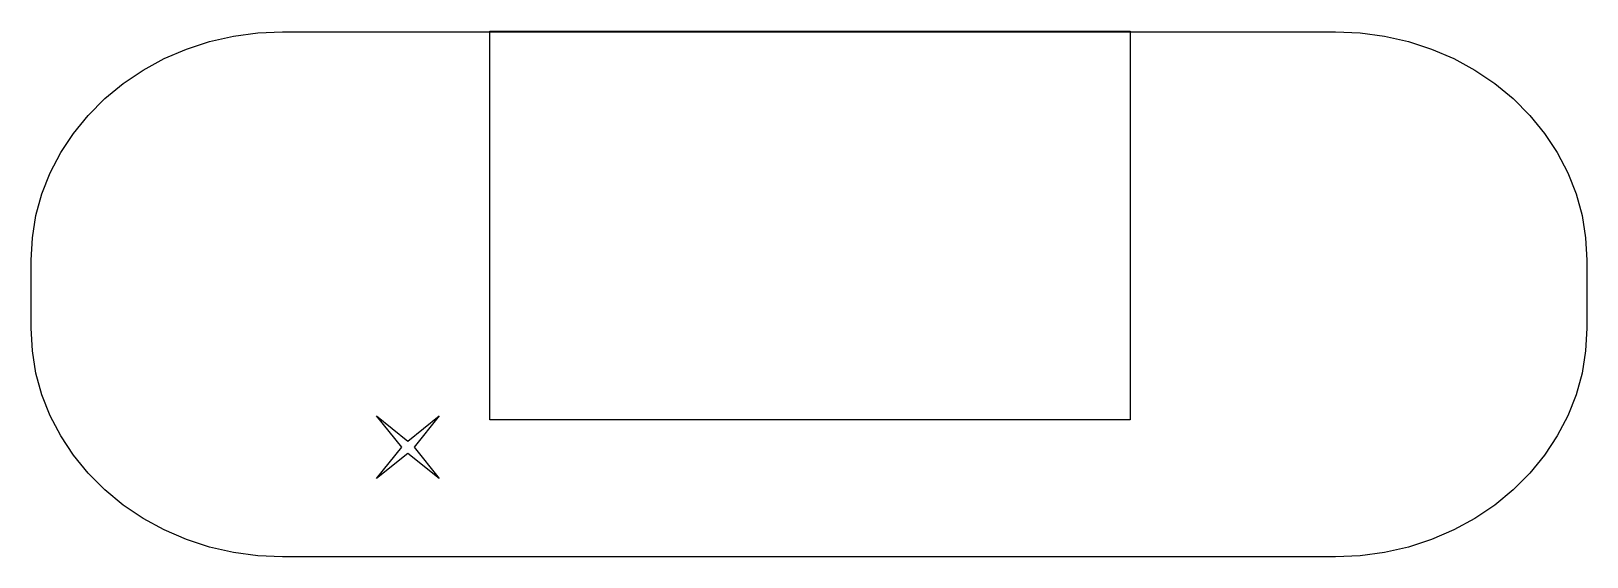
# Model space of a CAD drawing. Header units: millimetres. Extents: x -4 to 132, y 23 to 69.
import ezdxf

# ---------------------------------------------------------------- set-up
doc = ezdxf.new("R2010")
doc.units = ezdxf.units.MM
doc.layers.add('Guides', color=7, linetype='CONTINUOUS')

msp = doc.modelspace()

# ---------------------------------------------------------------- linework, layer by layer
at = {"layer": 'Guides', "color": 3}
for points in [[(17.89036, 68.996184), (109.96603, 68.996184), (112.14046, 68.898317), (114.278059, 68.608339), (116.364403, 68.131681), (118.385066, 67.473775), (120.32562, 66.640054), (122.171641, 65.635949), (123.908703, 64.466894), (125.522379, 63.13832), (126.983811, 61.671341), (128.269772, 60.092194), (129.374286, 58.413993), (130.29138, 56.649853), (131.015076, 54.812887), (131.5394, 52.916211), (131.858377, 50.972938), (131.96603, 48.996184), (131.96603, 43.050837), (131.858377, 41.074083), (131.5394, 39.13081), (131.015076, 37.234134), (130.29138, 35.397168), (129.374286, 33.633028), (128.269772, 31.954827), (126.983811, 30.37568), (125.522379, 28.908701), (123.908703, 27.580127), (122.171641, 26.411072), (120.32562, 25.406968), (118.385066, 24.573246), (116.364403, 23.915341), (114.278059, 23.438682), (112.14046, 23.148704), (109.96603, 23.050837), (17.89036, 23.050837), (15.71593, 23.148704), (13.578331, 23.438682), (11.491987, 23.915341), (9.471324, 24.573246), (7.53077, 25.406968), (5.684749, 26.411072), (3.947687, 27.580127), (2.334011, 28.908701), (0.872579, 30.37568), (-0.413382, 31.954827), (-1.517896, 33.633028), (-2.43499, 35.397168), (-3.158686, 37.234134), (-3.68301, 39.13081), (-4.001987, 41.074083), (-4.10964, 43.050837), (-4.10964, 48.996184), (-4.001987, 50.972938), (-3.68301, 52.916211), (-3.158686, 54.812887), (-2.43499, 56.649853), (-1.517896, 58.413993), (-0.413382, 60.092194), (0.872579, 61.671341), (2.334011, 63.13832), (3.947687, 64.466894), (5.684749, 65.635949), (7.53077, 66.640054), (9.471324, 67.473775), (11.491987, 68.131681), (13.578331, 68.608339), (15.71593, 68.898317), (17.89036, 68.996184)], [(36.017358, 69.04522), (92.017358, 69.04522), (92.017358, 35.04522), (36.017358, 35.04522)], [(31.585511, 29.896368), (28.844209, 32.094919), (26.102907, 29.896368), (28.301459, 32.637669), (26.102907, 35.378971), (28.844209, 33.18042), (31.585511, 35.378971), (29.386959, 32.637669)]]:
    msp.add_lwpolyline(points, close=True, dxfattribs=at)

doc.saveas('drawing.dxf')
